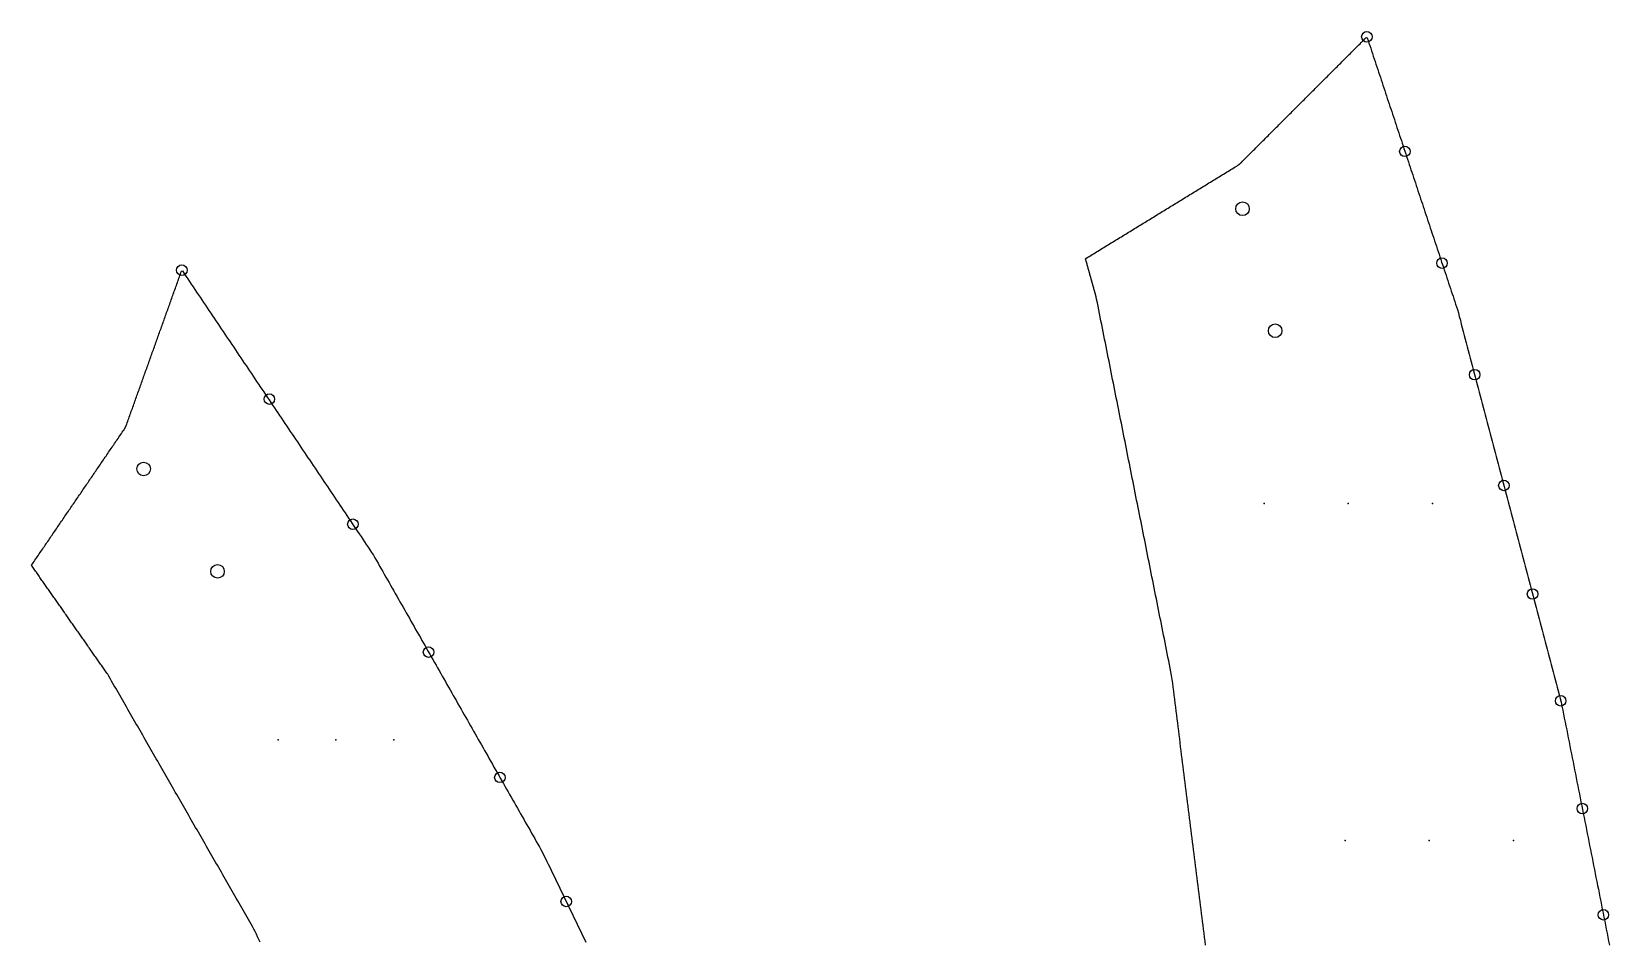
# Model space of a CAD drawing. Extents: x 2 to 380, y 1 to 306.
# Drawn here: x 299.3 to 374.3, y 44 to 87.3 of the extents above; entities that cross this region are included whole.
import ezdxf

# ---------------------------------------------------------------- set-up
doc = ezdxf.new("R2010")
doc.units = 0
doc.layers.get('0').update_dxf_attribs({"linetype": 'CONTINUOUS'})
for name, color, linetype in [('DRILLING', 3, 'CONTINUOUS'), ('ENGRAVE', 4, 'CONTINUOUS'), ('RIB_INDICATION', 1, 'CONTINUOUS')]:
    doc.layers.add(name, color=color, linetype=linetype)

# ---------------------------------------------------------------- blocks, each defined once
blk = doc.blocks.new('*U164')
at = {"layer": 'ENGRAVE'}
blk.add_point((0, 0), dxfattribs=at)
blk = doc.blocks.new('*U165')
at = {"layer": 'ENGRAVE', "color": 0, "linetype": 'BYBLOCK'}
for p in [(0, 0), (2.75, 0), (5.5, 0)]:
    blk.add_blockref('*U164', p, dxfattribs=at)
blk = doc.blocks.new('*U170')
at = {"layer": 'ENGRAVE'}
blk.add_point((0, 0), dxfattribs=at)
blk = doc.blocks.new('*U171')
at = {"layer": 'ENGRAVE', "color": 0, "linetype": 'BYBLOCK'}
for p in [(0, 0), (4, 0), (8, 0)]:
    blk.add_blockref('*U170', p, dxfattribs=at)
blk = doc.blocks.new('*U172')
at = {"layer": 'ENGRAVE'}
blk.add_point((0, 0), dxfattribs=at)
blk = doc.blocks.new('*U173')
at = {"layer": 'ENGRAVE', "color": 0, "linetype": 'BYBLOCK'}
for p in [(0, 0), (4, 0), (8, 0)]:
    blk.add_blockref('*U172', p, dxfattribs=at)

msp = doc.modelspace()

# ---------------------------------------------------------------- linework, layer by layer
for points in [[(355.093, 43.864, 0), (355.069, 44.052, 0), (355.045, 44.24, 0), (355.022, 44.429, 0), (354.998, 44.617, 0), (354.974, 44.806, 0), (354.951, 44.994, 0), (354.927, 45.183, 0), (354.904, 45.371, 0), (354.88, 45.56, 0), (354.856, 45.748, 0), (354.833, 45.937, 0), (354.809, 46.125, 0), (354.785, 46.313, 0), (354.762, 46.502, 0), (354.738, 46.69, 0), (354.715, 46.879, 0), (354.691, 47.067, 0), (354.667, 47.256, 0), (354.644, 47.444, 0), (354.62, 47.633, 0), (354.596, 47.821, 0), (354.573, 48.01, 0), (354.549, 48.198, 0), (354.525, 48.386, 0), (354.502, 48.575, 0), (354.478, 48.763, 0), (354.455, 48.952, 0), (354.431, 49.14, 0), (354.407, 49.329, 0), (354.384, 49.517, 0), (354.36, 49.706, 0), (354.336, 49.894, 0), (354.313, 50.083, 0), (354.289, 50.271, 0), (354.266, 50.459, 0), (354.242, 50.648, 0), (354.218, 50.836, 0), (354.195, 51.025, 0), (354.171, 51.213, 0), (354.147, 51.402, 0), (354.124, 51.59, 0), (354.1, 51.779, 0), (354.077, 51.967, 0), (354.053, 52.156, 0), (354.029, 52.344, 0), (354.006, 52.532, 0), (353.982, 52.721, 0), (353.958, 52.909, 0), (353.935, 53.098, 0), (353.911, 53.286, 0), (353.887, 53.475, 0), (353.864, 53.663, 0), (353.84, 53.852, 0), (353.817, 54.04, 0), (353.793, 54.229, 0), (353.769, 54.417, 0), (353.746, 54.605, 0), (353.722, 54.794, 0), (353.698, 54.982, 0), (353.675, 55.171, 0), (353.651, 55.359, 0), (353.628, 55.548, 0), (353.604, 55.736, 0), (353.58, 55.925, 0), (353.557, 56.113, 0), (353.533, 56.302, 0), (353.509, 56.49, 0), (353.482, 56.674, 0), (353.448, 56.847, 0), (353.413, 57.021, 0), (353.378, 57.194, 0), (353.344, 57.368, 0), (353.309, 57.542, 0), (353.275, 57.715, 0), (353.24, 57.889, 0), (353.205, 58.062, 0), (353.171, 58.236, 0), (353.136, 58.41, 0), (353.102, 58.583, 0), (353.067, 58.757, 0), (353.032, 58.931, 0), (352.998, 59.104, 0), (352.963, 59.278, 0), (352.929, 59.451, 0), (352.894, 59.625, 0), (352.859, 59.798, 0), (352.825, 59.972, 0), (352.79, 60.146, 0), (352.756, 60.319, 0), (352.721, 60.493, 0), (352.686, 60.666, 0), (352.652, 60.84, 0), (352.617, 61.014, 0), (352.583, 61.187, 0), (352.548, 61.361, 0), (352.513, 61.535, 0), (352.479, 61.708, 0), (352.444, 61.882, 0), (352.41, 62.055, 0), (352.375, 62.229, 0), (352.34, 62.403, 0), (352.306, 62.576, 0), (352.271, 62.75, 0), (352.237, 62.923, 0), (352.202, 63.097, 0), (352.167, 63.271, 0), (352.133, 63.444, 0), (352.098, 63.618, 0), (352.064, 63.791, 0), (352.029, 63.965, 0), (351.994, 64.139, 0), (351.96, 64.312, 0), (351.925, 64.486, 0), (351.891, 64.659, 0), (351.856, 64.833, 0), (351.821, 65.007, 0), (351.787, 65.18, 0), (351.752, 65.354, 0), (351.718, 65.528, 0), (351.683, 65.701, 0), (351.648, 65.875, 0), (351.614, 66.048, 0), (351.579, 66.222, 0), (351.545, 66.395, 0), (351.51, 66.569, 0), (351.475, 66.743, 0), (351.441, 66.916, 0), (351.406, 67.09, 0), (351.372, 67.264, 0), (351.337, 67.437, 0), (351.303, 67.611, 0), (351.268, 67.784, 0), (351.233, 67.958, 0), (351.199, 68.132, 0), (351.164, 68.305, 0), (351.13, 68.479, 0), (351.095, 68.652, 0), (351.06, 68.826, 0), (351.026, 69, 0), (350.991, 69.173, 0), (350.957, 69.347, 0), (350.922, 69.52, 0), (350.887, 69.694, 0), (350.853, 69.868, 0), (350.818, 70.041, 0), (350.784, 70.215, 0), (350.749, 70.388, 0), (350.714, 70.562, 0), (350.68, 70.736, 0), (350.645, 70.909, 0), (350.611, 71.083, 0), (350.576, 71.257, 0), (350.541, 71.43, 0), (350.507, 71.604, 0), (350.472, 71.777, 0), (350.438, 71.951, 0), (350.403, 72.124, 0), (350.368, 72.298, 0), (350.334, 72.472, 0), (350.299, 72.645, 0), (350.265, 72.819, 0), (350.23, 72.993, 0), (350.195, 73.166, 0), (350.161, 73.34, 0), (350.126, 73.513, 0), (350.092, 73.687, 0), (350.057, 73.861, 0), (350.022, 74.034, 0), (349.988, 74.208, 0), (349.953, 74.381, 0), (349.919, 74.555, 0), (349.897, 74.661, 0), (349.892, 74.678, 0), (349.887, 74.696, 0), (349.882, 74.713, 0), (349.877, 74.731, 0), (349.872, 74.748, 0), (349.868, 74.766, 0), (349.863, 74.783, 0), (349.858, 74.801, 0), (349.853, 74.818, 0), (349.848, 74.836, 0), (349.843, 74.853, 0), (349.838, 74.871, 0), (349.833, 74.888, 0), (349.828, 74.906, 0), (349.824, 74.923, 0), (349.819, 74.941, 0), (349.814, 74.958, 0), (349.809, 74.976, 0), (349.804, 74.993, 0), (349.799, 75.011, 0), (349.794, 75.028, 0), (349.789, 75.046, 0), (349.784, 75.063, 0), (349.78, 75.081, 0), (349.775, 75.098, 0), (349.77, 75.116, 0), (349.765, 75.133, 0), (349.76, 75.151, 0), (349.755, 75.168, 0), (349.75, 75.186, 0), (349.745, 75.203, 0), (349.74, 75.221, 0), (349.735, 75.238, 0), (349.731, 75.256, 0), (349.726, 75.273, 0), (349.721, 75.291, 0), (349.716, 75.308, 0), (349.711, 75.326, 0), (349.706, 75.344, 0), (349.701, 75.361, 0), (349.696, 75.379, 0), (349.691, 75.396, 0), (349.687, 75.413, 0), (349.682, 75.431, 0), (349.677, 75.448, 0), (349.672, 75.466, 0), (349.667, 75.484, 0), (349.662, 75.501, 0), (349.657, 75.519, 0), (349.652, 75.536, 0), (349.647, 75.554, 0), (349.643, 75.571, 0), (349.638, 75.589, 0), (349.633, 75.606, 0), (349.628, 75.624, 0), (349.623, 75.641, 0), (349.618, 75.659, 0), (349.613, 75.676, 0), (349.608, 75.694, 0), (349.603, 75.711, 0), (349.599, 75.729, 0), (349.594, 75.746, 0), (349.589, 75.764, 0), (349.584, 75.781, 0), (349.579, 75.799, 0), (349.574, 75.816, 0), (349.569, 75.834, 0), (349.564, 75.851, 0), (349.559, 75.869, 0), (349.555, 75.886, 0), (349.55, 75.904, 0), (349.545, 75.921, 0), (349.54, 75.939, 0), (349.535, 75.956, 0), (349.53, 75.974, 0), (349.525, 75.991, 0), (349.52, 76.009, 0), (349.515, 76.026, 0), (349.51, 76.044, 0), (349.506, 76.061, 0), (349.501, 76.079, 0), (349.496, 76.096, 0), (349.491, 76.114, 0), (349.486, 76.131, 0), (349.481, 76.149, 0), (349.476, 76.166, 0), (349.471, 76.184, 0), (349.466, 76.201, 0), (349.462, 76.219, 0), (349.457, 76.236, 0), (349.452, 76.254, 0), (349.447, 76.271, 0), (349.442, 76.289, 0), (349.437, 76.306, 0), (349.432, 76.324, 0), (349.427, 76.341, 0), (349.422, 76.359, 0), (349.418, 76.376, 0), (349.413, 76.394, 0), (349.408, 76.412, 0), (349.403, 76.429, 0), (349.398, 76.447, 0), (349.393, 76.464, 0), (349.429, 76.495, 0), (349.498, 76.538, 0), (349.567, 76.58, 0), (349.637, 76.623, 0), (349.706, 76.665, 0), (349.775, 76.708, 0), (349.845, 76.75, 0), (349.914, 76.793, 0), (349.984, 76.835, 0), (350.053, 76.878, 0), (350.122, 76.92, 0), (350.192, 76.963, 0), (350.261, 77.005, 0), (350.33, 77.048, 0), (350.4, 77.09, 0), (350.469, 77.133, 0), (350.538, 77.175, 0), (350.608, 77.218, 0), (350.677, 77.26, 0), (350.746, 77.303, 0), (350.816, 77.345, 0), (350.885, 77.388, 0), (350.955, 77.43, 0), (351.024, 77.473, 0), (351.093, 77.515, 0), (351.163, 77.558, 0), (351.232, 77.6, 0), (351.301, 77.643, 0), (351.371, 77.685, 0), (351.44, 77.728, 0), (351.509, 77.77, 0), (351.579, 77.813, 0), (351.648, 77.855, 0), (351.717, 77.898, 0), (351.787, 77.94, 0), (351.856, 77.983, 0), (351.926, 78.025, 0), (351.995, 78.068, 0), (352.064, 78.11, 0), (352.134, 78.153, 0), (352.203, 78.195, 0), (352.272, 78.238, 0), (352.342, 78.28, 0), (352.411, 78.323, 0), (352.48, 78.365, 0), (352.55, 78.408, 0), (352.619, 78.45, 0), (352.688, 78.493, 0), (352.758, 78.535, 0), (352.827, 78.578, 0), (352.897, 78.621, 0), (352.966, 78.663, 0), (353.035, 78.706, 0), (353.105, 78.748, 0), (353.174, 78.79, 0), (353.243, 78.833, 0), (353.313, 78.876, 0), (353.382, 78.918, 0), (353.451, 78.96, 0), (353.521, 79.003, 0), (353.59, 79.046, 0), (353.659, 79.088, 0), (353.729, 79.13, 0), (353.798, 79.173, 0), (353.868, 79.216, 0), (353.937, 79.258, 0), (354.006, 79.301, 0), (354.076, 79.343, 0), (354.145, 79.386, 0), (354.214, 79.428, 0), (354.284, 79.471, 0), (354.353, 79.513, 0), (354.422, 79.556, 0), (354.492, 79.598, 0), (354.561, 79.641, 0), (354.631, 79.683, 0), (354.7, 79.726, 0), (354.769, 79.768, 0), (354.839, 79.811, 0), (354.908, 79.853, 0), (354.977, 79.896, 0), (355.047, 79.938, 0), (355.116, 79.981, 0), (355.185, 80.023, 0), (355.255, 80.066, 0), (355.324, 80.108, 0), (355.393, 80.151, 0), (355.463, 80.193, 0), (355.532, 80.236, 0), (355.602, 80.278, 0), (355.671, 80.321, 0), (355.74, 80.363, 0), (355.81, 80.406, 0), (355.879, 80.448, 0), (355.948, 80.491, 0), (356.018, 80.533, 0), (356.087, 80.576, 0), (356.156, 80.618, 0), (356.226, 80.661, 0), (356.295, 80.703, 0), (356.364, 80.746, 0), (356.434, 80.788, 0), (356.503, 80.831, 0), (356.573, 80.873, 0), (356.602, 80.891, 0), (356.61, 80.896, 0), (356.618, 80.902, 0), (356.626, 80.907, 0), (356.634, 80.912, 0), (356.642, 80.918, 0), (356.65, 80.923, 0), (356.658, 80.929, 0), (356.666, 80.934, 0), (356.674, 80.94, 0), (356.681, 80.946, 0), (356.689, 80.952, 0), (356.697, 80.958, 0), (356.704, 80.964, 0), (356.712, 80.97, 0), (356.719, 80.976, 0), (356.726, 80.983, 0), (356.734, 80.989, 0), (356.741, 80.995, 0), (356.748, 81.002, 0), (356.755, 81.008, 0), (356.762, 81.015, 0), (356.769, 81.022, 0), (356.776, 81.028, 0), (356.795, 81.047, 0), (356.852, 81.105, 0), (356.91, 81.162, 0), (356.967, 81.22, 0), (357.025, 81.277, 0), (357.082, 81.335, 0), (357.14, 81.392, 0), (357.197, 81.45, 0), (357.255, 81.507, 0), (357.313, 81.565, 0), (357.37, 81.622, 0), (357.428, 81.68, 0), (357.485, 81.737, 0), (357.543, 81.795, 0), (357.6, 81.852, 0), (357.658, 81.91, 0), (357.715, 81.968, 0), (357.773, 82.025, 0), (357.83, 82.082, 0), (357.888, 82.14, 0), (357.945, 82.198, 0), (358.003, 82.255, 0), (358.06, 82.313, 0), (358.118, 82.37, 0), (358.175, 82.428, 0), (358.233, 82.485, 0), (358.29, 82.543, 0), (358.348, 82.6, 0), (358.405, 82.658, 0), (358.463, 82.715, 0), (358.52, 82.773, 0), (358.578, 82.83, 0), (358.636, 82.888, 0), (358.693, 82.945, 0), (358.751, 83.003, 0), (358.808, 83.06, 0), (358.866, 83.118, 0), (358.923, 83.175, 0), (358.981, 83.233, 0), (359.038, 83.29, 0), (359.096, 83.348, 0), (359.153, 83.405, 0), (359.211, 83.463, 0), (359.268, 83.52, 0), (359.326, 83.578, 0), (359.383, 83.635, 0), (359.441, 83.693, 0), (359.498, 83.751, 0), (359.556, 83.808, 0), (359.613, 83.866, 0), (359.671, 83.923, 0), (359.728, 83.981, 0), (359.786, 84.038, 0), (359.844, 84.096, 0), (359.901, 84.153, 0), (359.959, 84.211, 0), (360.016, 84.268, 0), (360.074, 84.326, 0), (360.131, 84.383, 0), (360.189, 84.441, 0), (360.246, 84.498, 0), (360.304, 84.556, 0), (360.361, 84.613, 0), (360.419, 84.671, 0), (360.476, 84.728, 0), (360.534, 84.786, 0), (360.591, 84.843, 0), (360.649, 84.901, 0), (360.706, 84.959, 0), (360.764, 85.016, 0), (360.821, 85.073, 0), (360.879, 85.131, 0), (360.936, 85.189, 0), (360.994, 85.246, 0), (361.051, 85.304, 0), (361.109, 85.361, 0), (361.167, 85.419, 0), (361.224, 85.476, 0), (361.282, 85.534, 0), (361.339, 85.591, 0), (361.397, 85.649, 0), (361.454, 85.706, 0), (361.512, 85.764, 0), (361.569, 85.821, 0), (361.627, 85.879, 0), (361.684, 85.936, 0), (361.742, 85.994, 0), (361.799, 86.051, 0), (361.857, 86.109, 0), (361.914, 86.166, 0), (361.972, 86.224, 0), (362.029, 86.281, 0), (362.087, 86.339, 0), (362.144, 86.396, 0), (362.202, 86.454, 0), (362.259, 86.511, 0), (362.317, 86.569, 0), (362.375, 86.626, 0), (362.432, 86.684, 0), (362.49, 86.742, 0), (362.547, 86.799, 0), (362.605, 86.857, 0), (362.662, 86.914, 0), (362.72, 86.972, 0), (362.772, 86.966, 0), (362.813, 86.84, 0), (362.855, 86.715, 0), (362.896, 86.59, 0), (362.938, 86.464, 0), (362.98, 86.339, 0), (363.021, 86.214, 0), (363.063, 86.088, 0), (363.104, 85.963, 0), (363.146, 85.838, 0), (363.188, 85.712, 0), (363.229, 85.587, 0), (363.271, 85.462, 0), (363.312, 85.336, 0), (363.354, 85.211, 0), (363.396, 85.086, 0), (363.437, 84.96, 0), (363.479, 84.835, 0), (363.52, 84.71, 0), (363.562, 84.584, 0), (363.604, 84.459, 0), (363.645, 84.334, 0), (363.687, 84.208, 0), (363.728, 84.083, 0), (363.77, 83.958, 0), (363.812, 83.832, 0), (363.853, 83.707, 0), (363.895, 83.582, 0), (363.936, 83.456, 0), (363.978, 83.331, 0), (364.02, 83.206, 0), (364.061, 83.08, 0), (364.103, 82.955, 0), (364.144, 82.83, 0), (364.186, 82.704, 0), (364.228, 82.579, 0), (364.269, 82.454, 0), (364.311, 82.328, 0), (364.353, 82.203, 0), (364.394, 82.078, 0), (364.436, 81.952, 0), (364.477, 81.827, 0), (364.519, 81.702, 0), (364.561, 81.576, 0), (364.602, 81.451, 0), (364.644, 81.326, 0), (364.685, 81.2, 0), (364.727, 81.075, 0), (364.769, 80.95, 0), (364.81, 80.824, 0), (364.852, 80.699, 0), (364.893, 80.574, 0), (364.935, 80.448, 0), (364.977, 80.323, 0), (365.018, 80.198, 0), (365.06, 80.072, 0), (365.101, 79.947, 0), (365.143, 79.822, 0), (365.185, 79.696, 0), (365.226, 79.571, 0), (365.268, 79.446, 0), (365.309, 79.32, 0), (365.351, 79.195, 0), (365.393, 79.07, 0), (365.434, 78.944, 0), (365.476, 78.819, 0), (365.517, 78.694, 0), (365.559, 78.568, 0), (365.601, 78.443, 0), (365.642, 78.317, 0), (365.684, 78.192, 0), (365.725, 78.067, 0), (365.767, 77.942, 0), (365.809, 77.816, 0), (365.85, 77.691, 0), (365.892, 77.566, 0), (365.933, 77.44, 0), (365.975, 77.315, 0), (366.017, 77.189, 0), (366.058, 77.064, 0), (366.1, 76.939, 0), (366.141, 76.814, 0), (366.183, 76.688, 0), (366.225, 76.563, 0), (366.266, 76.438, 0), (366.308, 76.312, 0), (366.349, 76.187, 0), (366.391, 76.061, 0), (366.433, 75.936, 0), (366.474, 75.811, 0), (366.516, 75.686, 0), (366.557, 75.56, 0), (366.599, 75.435, 0), (366.641, 75.309, 0), (366.682, 75.184, 0), (366.724, 75.059, 0), (366.765, 74.933, 0), (366.807, 74.808, 0), (366.849, 74.683, 0), (366.89, 74.557, 0), (366.932, 74.432, 0), (366.973, 74.307, 0), (367.015, 74.181, 0), (367.057, 74.056, 0), (367.101, 73.906, 0), (367.148, 73.726, 0), (367.196, 73.547, 0), (367.243, 73.367, 0), (367.29, 73.188, 0), (367.338, 73.008, 0), (367.385, 72.828, 0), (367.432, 72.649, 0), (367.48, 72.469, 0), (367.527, 72.289, 0), (367.575, 72.11, 0), (367.622, 71.93, 0), (367.669, 71.751, 0), (367.717, 71.571, 0), (367.764, 71.391, 0), (367.812, 71.212, 0), (367.859, 71.032, 0), (367.906, 70.852, 0), (367.954, 70.673, 0), (368.001, 70.493, 0), (368.048, 70.314, 0), (368.096, 70.134, 0), (368.143, 69.954, 0), (368.191, 69.775, 0), (368.238, 69.595, 0), (368.285, 69.415, 0), (368.333, 69.236, 0), (368.38, 69.056, 0), (368.428, 68.877, 0), (368.475, 68.697, 0), (368.522, 68.517, 0), (368.57, 68.338, 0), (368.617, 68.158, 0), (368.664, 67.978, 0), (368.712, 67.799, 0), (368.759, 67.619, 0), (368.807, 67.44, 0), (368.854, 67.26, 0), (368.901, 67.08, 0), (368.949, 66.901, 0), (368.996, 66.721, 0), (369.044, 66.541, 0), (369.091, 66.362, 0), (369.138, 66.182, 0), (369.186, 66.003, 0), (369.233, 65.823, 0), (369.28, 65.643, 0), (369.328, 65.464, 0), (369.375, 65.284, 0), (369.423, 65.105, 0), (369.47, 64.925, 0), (369.517, 64.745, 0), (369.565, 64.566, 0), (369.612, 64.386, 0), (369.659, 64.206, 0), (369.707, 64.027, 0), (369.754, 63.847, 0), (369.802, 63.667, 0), (369.849, 63.488, 0), (369.896, 63.308, 0), (369.944, 63.129, 0), (369.991, 62.949, 0), (370.039, 62.769, 0), (370.086, 62.59, 0), (370.133, 62.41, 0), (370.181, 62.23, 0), (370.228, 62.051, 0), (370.275, 61.871, 0), (370.323, 61.692, 0), (370.37, 61.512, 0), (370.418, 61.332, 0), (370.465, 61.153, 0), (370.512, 60.973, 0), (370.56, 60.794, 0), (370.607, 60.614, 0), (370.655, 60.434, 0), (370.702, 60.255, 0), (370.749, 60.075, 0), (370.797, 59.895, 0), (370.844, 59.716, 0), (370.891, 59.536, 0), (370.939, 59.357, 0), (370.986, 59.177, 0), (371.034, 58.997, 0), (371.081, 58.818, 0), (371.128, 58.638, 0), (371.176, 58.459, 0), (371.223, 58.279, 0), (371.271, 58.099, 0), (371.318, 57.92, 0), (371.365, 57.74, 0), (371.413, 57.56, 0), (371.46, 57.381, 0), (371.507, 57.201, 0), (371.555, 57.022, 0), (371.602, 56.842, 0), (371.65, 56.662, 0), (371.697, 56.483, 0), (371.744, 56.303, 0), (371.792, 56.123, 0), (371.839, 55.944, 0), (371.886, 55.764, 0), (371.934, 55.584, 0), (371.981, 55.405, 0), (372.023, 55.22, 0), (372.061, 55.031, 0), (372.098, 54.841, 0), (372.136, 54.652, 0), (372.173, 54.463, 0), (372.211, 54.274, 0), (372.249, 54.085, 0), (372.286, 53.895, 0), (372.324, 53.706, 0), (372.361, 53.517, 0), (372.399, 53.328, 0), (372.437, 53.139, 0), (372.474, 52.949, 0), (372.512, 52.76, 0), (372.549, 52.571, 0), (372.587, 52.382, 0), (372.625, 52.192, 0), (372.662, 52.003, 0), (372.7, 51.814, 0), (372.737, 51.625, 0), (372.775, 51.436, 0), (372.813, 51.246, 0), (372.85, 51.057, 0), (372.888, 50.868, 0), (372.925, 50.679, 0), (372.963, 50.489, 0), (373, 50.3, 0), (373.038, 50.111, 0), (373.076, 49.922, 0), (373.113, 49.733, 0), (373.151, 49.544, 0), (373.188, 49.354, 0), (373.226, 49.165, 0), (373.264, 48.976, 0), (373.301, 48.787, 0), (373.339, 48.597, 0), (373.376, 48.408, 0), (373.414, 48.219, 0), (373.452, 48.03, 0), (373.489, 47.841, 0), (373.527, 47.651, 0), (373.564, 47.462, 0), (373.602, 47.273, 0), (373.64, 47.084, 0), (373.677, 46.895, 0), (373.715, 46.705, 0), (373.752, 46.516, 0), (373.79, 46.327, 0), (373.828, 46.138, 0), (373.865, 45.948, 0), (373.903, 45.759, 0), (373.94, 45.57, 0), (373.978, 45.381, 0), (374.015, 45.192, 0), (374.053, 45.002, 0), (374.091, 44.813, 0), (374.128, 44.624, 0), (374.166, 44.435, 0), (374.203, 44.245, 0), (374.241, 44.056, 0), (374.279, 43.867, 0)], [(310.183, 44.008, 0), (310.125, 44.133, 0), (310.066, 44.259, 0), (310.008, 44.384, 0), (309.95, 44.51, 0), (309.889, 44.63, 0), (309.825, 44.742, 0), (309.76, 44.854, 0), (309.696, 44.966, 0), (309.632, 45.078, 0), (309.567, 45.191, 0), (309.503, 45.303, 0), (309.439, 45.415, 0), (309.374, 45.527, 0), (309.31, 45.639, 0), (309.245, 45.752, 0), (309.181, 45.864, 0), (309.117, 45.976, 0), (309.052, 46.088, 0), (308.988, 46.201, 0), (308.923, 46.313, 0), (308.859, 46.425, 0), (308.795, 46.537, 0), (308.73, 46.649, 0), (308.666, 46.762, 0), (308.601, 46.874, 0), (308.537, 46.986, 0), (308.473, 47.098, 0), (308.408, 47.21, 0), (308.344, 47.323, 0), (308.28, 47.435, 0), (308.215, 47.547, 0), (308.151, 47.659, 0), (308.086, 47.772, 0), (308.022, 47.884, 0), (307.958, 47.996, 0), (307.893, 48.108, 0), (307.829, 48.22, 0), (307.764, 48.333, 0), (307.7, 48.445, 0), (307.636, 48.557, 0), (307.571, 48.669, 0), (307.507, 48.781, 0), (307.442, 48.894, 0), (307.378, 49.006, 0), (307.314, 49.118, 0), (307.249, 49.23, 0), (307.185, 49.342, 0), (307.12, 49.455, 0), (307.056, 49.567, 0), (306.992, 49.679, 0), (306.927, 49.791, 0), (306.863, 49.903, 0), (306.799, 50.016, 0), (306.734, 50.128, 0), (306.67, 50.24, 0), (306.605, 50.352, 0), (306.541, 50.465, 0), (306.477, 50.577, 0), (306.412, 50.689, 0), (306.348, 50.801, 0), (306.283, 50.913, 0), (306.219, 51.026, 0), (306.155, 51.138, 0), (306.09, 51.25, 0), (306.026, 51.362, 0), (305.961, 51.474, 0), (305.897, 51.587, 0), (305.833, 51.699, 0), (305.768, 51.811, 0), (305.704, 51.923, 0), (305.64, 52.035, 0), (305.575, 52.148, 0), (305.511, 52.26, 0), (305.446, 52.372, 0), (305.382, 52.484, 0), (305.318, 52.596, 0), (305.253, 52.709, 0), (305.189, 52.821, 0), (305.124, 52.933, 0), (305.06, 53.045, 0), (304.996, 53.157, 0), (304.931, 53.27, 0), (304.867, 53.382, 0), (304.802, 53.494, 0), (304.738, 53.606, 0), (304.674, 53.718, 0), (304.609, 53.831, 0), (304.545, 53.943, 0), (304.481, 54.055, 0), (304.416, 54.167, 0), (304.352, 54.279, 0), (304.287, 54.392, 0), (304.223, 54.504, 0), (304.159, 54.616, 0), (304.094, 54.728, 0), (304.03, 54.841, 0), (303.965, 54.953, 0), (303.901, 55.065, 0), (303.837, 55.177, 0), (303.772, 55.289, 0), (303.708, 55.402, 0), (303.643, 55.514, 0), (303.579, 55.626, 0), (303.515, 55.738, 0), (303.45, 55.85, 0), (303.386, 55.963, 0), (303.322, 56.075, 0), (303.257, 56.187, 0), (303.193, 56.299, 0), (303.128, 56.411, 0), (303.064, 56.524, 0), (303, 56.636, 0), (302.943, 56.732, 0), (302.909, 56.78, 0), (302.876, 56.828, 0), (302.842, 56.876, 0), (302.809, 56.924, 0), (302.775, 56.972, 0), (302.742, 57.02, 0), (302.708, 57.068, 0), (302.674, 57.115, 0), (302.641, 57.163, 0), (302.607, 57.211, 0), (302.574, 57.259, 0), (302.54, 57.307, 0), (302.507, 57.355, 0), (302.473, 57.403, 0), (302.44, 57.451, 0), (302.406, 57.499, 0), (302.372, 57.547, 0), (302.339, 57.595, 0), (302.305, 57.643, 0), (302.272, 57.691, 0), (302.238, 57.739, 0), (302.205, 57.787, 0), (302.171, 57.835, 0), (302.137, 57.883, 0), (302.104, 57.931, 0), (302.07, 57.979, 0), (302.037, 58.026, 0), (302.003, 58.075, 0), (301.97, 58.122, 0), (301.936, 58.17, 0), (301.902, 58.218, 0), (301.869, 58.266, 0), (301.835, 58.314, 0), (301.802, 58.362, 0), (301.768, 58.41, 0), (301.735, 58.458, 0), (301.701, 58.506, 0), (301.668, 58.554, 0), (301.634, 58.602, 0), (301.6, 58.65, 0), (301.567, 58.698, 0), (301.533, 58.746, 0), (301.5, 58.794, 0), (301.466, 58.842, 0), (301.433, 58.89, 0), (301.399, 58.938, 0), (301.365, 58.986, 0), (301.332, 59.033, 0), (301.298, 59.081, 0), (301.265, 59.129, 0), (301.231, 59.177, 0), (301.198, 59.225, 0), (301.164, 59.273, 0), (301.131, 59.321, 0), (301.097, 59.369, 0), (301.063, 59.417, 0), (301.03, 59.465, 0), (300.996, 59.513, 0), (300.963, 59.561, 0), (300.929, 59.609, 0), (300.896, 59.657, 0), (300.862, 59.705, 0), (300.828, 59.753, 0), (300.795, 59.801, 0), (300.761, 59.849, 0), (300.728, 59.897, 0), (300.694, 59.945, 0), (300.661, 59.992, 0), (300.627, 60.041, 0), (300.594, 60.088, 0), (300.56, 60.136, 0), (300.526, 60.184, 0), (300.493, 60.232, 0), (300.459, 60.28, 0), (300.426, 60.328, 0), (300.392, 60.376, 0), (300.359, 60.424, 0), (300.325, 60.472, 0), (300.291, 60.52, 0), (300.258, 60.568, 0), (300.224, 60.616, 0), (300.191, 60.664, 0), (300.157, 60.712, 0), (300.124, 60.76, 0), (300.09, 60.808, 0), (300.056, 60.856, 0), (300.023, 60.904, 0), (299.989, 60.952, 0), (299.956, 60.999, 0), (299.922, 61.047, 0), (299.889, 61.095, 0), (299.855, 61.143, 0), (299.822, 61.191, 0), (299.788, 61.239, 0), (299.754, 61.287, 0), (299.721, 61.335, 0), (299.687, 61.383, 0), (299.654, 61.431, 0), (299.62, 61.479, 0), (299.587, 61.527, 0), (299.553, 61.575, 0), (299.519, 61.623, 0), (299.486, 61.671, 0), (299.452, 61.719, 0), (299.419, 61.767, 0), (299.385, 61.815, 0), (299.352, 61.863, 0), (299.326, 61.912, 0), (299.366, 61.971, 0), (299.407, 62.031, 0), (299.448, 62.091, 0), (299.488, 62.15, 0), (299.529, 62.21, 0), (299.57, 62.27, 0), (299.61, 62.329, 0), (299.651, 62.389, 0), (299.692, 62.448, 0), (299.732, 62.508, 0), (299.773, 62.568, 0), (299.814, 62.627, 0), (299.854, 62.687, 0), (299.895, 62.746, 0), (299.936, 62.806, 0), (299.976, 62.865, 0), (300.017, 62.925, 0), (300.058, 62.985, 0), (300.098, 63.044, 0), (300.139, 63.104, 0), (300.18, 63.164, 0), (300.22, 63.223, 0), (300.261, 63.283, 0), (300.302, 63.342, 0), (300.342, 63.402, 0), (300.383, 63.462, 0), (300.424, 63.521, 0), (300.464, 63.581, 0), (300.505, 63.64, 0), (300.546, 63.7, 0), (300.586, 63.76, 0), (300.627, 63.819, 0), (300.668, 63.879, 0), (300.708, 63.938, 0), (300.749, 63.998, 0), (300.79, 64.058, 0), (300.83, 64.117, 0), (300.871, 64.177, 0), (300.912, 64.237, 0), (300.952, 64.296, 0), (300.993, 64.356, 0), (301.034, 64.415, 0), (301.074, 64.475, 0), (301.115, 64.534, 0), (301.156, 64.594, 0), (301.196, 64.654, 0), (301.237, 64.713, 0), (301.278, 64.773, 0), (301.318, 64.832, 0), (301.359, 64.892, 0), (301.4, 64.952, 0), (301.44, 65.011, 0), (301.481, 65.071, 0), (301.522, 65.131, 0), (301.562, 65.19, 0), (301.603, 65.25, 0), (301.644, 65.309, 0), (301.684, 65.369, 0), (301.725, 65.429, 0), (301.766, 65.488, 0), (301.806, 65.548, 0), (301.847, 65.607, 0), (301.888, 65.667, 0), (301.928, 65.727, 0), (301.969, 65.786, 0), (302.01, 65.846, 0), (302.05, 65.906, 0), (302.091, 65.965, 0), (302.132, 66.025, 0), (302.172, 66.084, 0), (302.213, 66.144, 0), (302.254, 66.204, 0), (302.294, 66.263, 0), (302.335, 66.323, 0), (302.376, 66.382, 0), (302.416, 66.442, 0), (302.457, 66.501, 0), (302.498, 66.561, 0), (302.538, 66.621, 0), (302.579, 66.68, 0), (302.62, 66.74, 0), (302.66, 66.8, 0), (302.701, 66.859, 0), (302.742, 66.919, 0), (302.782, 66.978, 0), (302.823, 67.038, 0), (302.864, 67.098, 0), (302.904, 67.157, 0), (302.945, 67.217, 0), (302.986, 67.276, 0), (303.026, 67.336, 0), (303.067, 67.396, 0), (303.108, 67.455, 0), (303.148, 67.515, 0), (303.189, 67.574, 0), (303.23, 67.634, 0), (303.27, 67.694, 0), (303.311, 67.753, 0), (303.352, 67.813, 0), (303.392, 67.873, 0), (303.433, 67.932, 0), (303.474, 67.992, 0), (303.514, 68.051, 0), (303.555, 68.111, 0), (303.596, 68.171, 0), (303.636, 68.23, 0), (303.677, 68.29, 0), (303.718, 68.349, 0), (303.724, 68.359, 0), (303.729, 68.367, 0), (303.735, 68.375, 0), (303.739, 68.383, 0), (303.744, 68.391, 0), (303.749, 68.398, 0), (303.754, 68.406, 0), (303.759, 68.414, 0), (303.763, 68.422, 0), (303.768, 68.43, 0), (303.772, 68.439, 0), (303.777, 68.447, 0), (303.781, 68.455, 0), (303.785, 68.463, 0), (303.789, 68.472, 0), (303.793, 68.48, 0), (303.797, 68.488, 0), (303.801, 68.497, 0), (303.805, 68.505, 0), (303.809, 68.514, 0), (303.813, 68.522, 0), (303.816, 68.531, 0), (303.82, 68.539, 0), (303.823, 68.548, 0), (303.827, 68.556, 0), (303.83, 68.565, 0), (303.833, 68.574, 0), (303.846, 68.61, 0), (303.87, 68.678, 0), (303.895, 68.746, 0), (303.919, 68.814, 0), (303.943, 68.882, 0), (303.968, 68.95, 0), (303.992, 69.017, 0), (304.016, 69.085, 0), (304.041, 69.153, 0), (304.065, 69.221, 0), (304.089, 69.289, 0), (304.114, 69.357, 0), (304.138, 69.425, 0), (304.162, 69.493, 0), (304.187, 69.561, 0), (304.211, 69.629, 0), (304.235, 69.697, 0), (304.26, 69.765, 0), (304.284, 69.833, 0), (304.308, 69.901, 0), (304.332, 69.969, 0), (304.357, 70.037, 0), (304.381, 70.105, 0), (304.405, 70.172, 0), (304.43, 70.24, 0), (304.454, 70.308, 0), (304.478, 70.376, 0), (304.503, 70.444, 0), (304.527, 70.512, 0), (304.551, 70.58, 0), (304.576, 70.648, 0), (304.6, 70.716, 0), (304.624, 70.784, 0), (304.649, 70.852, 0), (304.673, 70.92, 0), (304.697, 70.988, 0), (304.722, 71.055, 0), (304.746, 71.124, 0), (304.77, 71.191, 0), (304.795, 71.259, 0), (304.819, 71.327, 0), (304.843, 71.395, 0), (304.868, 71.463, 0), (304.892, 71.531, 0), (304.916, 71.599, 0), (304.94, 71.667, 0), (304.965, 71.735, 0), (304.989, 71.803, 0), (305.013, 71.871, 0), (305.038, 71.939, 0), (305.062, 72.007, 0), (305.086, 72.075, 0), (305.111, 72.142, 0), (305.135, 72.21, 0), (305.159, 72.278, 0), (305.184, 72.346, 0), (305.208, 72.414, 0), (305.232, 72.482, 0), (305.257, 72.55, 0), (305.281, 72.618, 0), (305.305, 72.686, 0), (305.33, 72.754, 0), (305.354, 72.822, 0), (305.378, 72.89, 0), (305.403, 72.958, 0), (305.427, 73.026, 0), (305.451, 73.094, 0), (305.476, 73.162, 0), (305.5, 73.229, 0), (305.524, 73.297, 0), (305.549, 73.365, 0), (305.573, 73.433, 0), (305.597, 73.501, 0), (305.621, 73.569, 0), (305.646, 73.637, 0), (305.67, 73.705, 0), (305.694, 73.773, 0), (305.719, 73.841, 0), (305.743, 73.909, 0), (305.767, 73.977, 0), (305.792, 74.045, 0), (305.816, 74.113, 0), (305.84, 74.18, 0), (305.865, 74.248, 0), (305.889, 74.316, 0), (305.913, 74.384, 0), (305.938, 74.452, 0), (305.962, 74.52, 0), (305.986, 74.588, 0), (306.011, 74.656, 0), (306.035, 74.724, 0), (306.059, 74.792, 0), (306.084, 74.86, 0), (306.108, 74.928, 0), (306.132, 74.996, 0), (306.157, 75.064, 0), (306.181, 75.132, 0), (306.205, 75.2, 0), (306.229, 75.267, 0), (306.254, 75.335, 0), (306.278, 75.403, 0), (306.302, 75.471, 0), (306.327, 75.539, 0), (306.351, 75.607, 0), (306.375, 75.675, 0), (306.4, 75.743, 0), (306.424, 75.811, 0), (306.448, 75.879, 0), (306.491, 75.886, 0), (306.575, 75.762, 0), (306.659, 75.637, 0), (306.743, 75.512, 0), (306.827, 75.387, 0), (306.911, 75.262, 0), (306.995, 75.137, 0), (307.079, 75.012, 0), (307.163, 74.887, 0), (307.247, 74.762, 0), (307.331, 74.637, 0), (307.415, 74.513, 0), (307.499, 74.388, 0), (307.583, 74.263, 0), (307.667, 74.138, 0), (307.751, 74.013, 0), (307.835, 73.888, 0), (307.919, 73.763, 0), (308.003, 73.638, 0), (308.087, 73.513, 0), (308.171, 73.388, 0), (308.255, 73.263, 0), (308.339, 73.138, 0), (308.423, 73.014, 0), (308.507, 72.889, 0), (308.591, 72.764, 0), (308.675, 72.639, 0), (308.759, 72.514, 0), (308.843, 72.389, 0), (308.927, 72.264, 0), (309.011, 72.139, 0), (309.095, 72.014, 0), (309.179, 71.889, 0), (309.263, 71.764, 0), (309.347, 71.64, 0), (309.431, 71.515, 0), (309.515, 71.39, 0), (309.599, 71.265, 0), (309.683, 71.14, 0), (309.767, 71.015, 0), (309.851, 70.89, 0), (309.935, 70.765, 0), (310.019, 70.64, 0), (310.103, 70.515, 0), (310.187, 70.391, 0), (310.271, 70.266, 0), (310.355, 70.141, 0), (310.439, 70.016, 0), (310.523, 69.891, 0), (310.607, 69.766, 0), (310.691, 69.641, 0), (310.775, 69.516, 0), (310.859, 69.391, 0), (310.943, 69.266, 0), (311.027, 69.141, 0), (311.111, 69.016, 0), (311.195, 68.892, 0), (311.279, 68.767, 0), (311.363, 68.642, 0), (311.447, 68.517, 0), (311.531, 68.392, 0), (311.615, 68.267, 0), (311.699, 68.142, 0), (311.783, 68.017, 0), (311.867, 67.892, 0), (311.951, 67.767, 0), (312.035, 67.642, 0), (312.119, 67.518, 0), (312.203, 67.393, 0), (312.287, 67.268, 0), (312.371, 67.143, 0), (312.455, 67.018, 0), (312.539, 66.893, 0), (312.623, 66.768, 0), (312.708, 66.643, 0), (312.792, 66.518, 0), (312.876, 66.393, 0), (312.96, 66.269, 0), (313.044, 66.144, 0), (313.128, 66.019, 0), (313.212, 65.894, 0), (313.296, 65.769, 0), (313.38, 65.644, 0), (313.464, 65.519, 0), (313.548, 65.394, 0), (313.632, 65.269, 0), (313.716, 65.144, 0), (313.8, 65.019, 0), (313.884, 64.894, 0), (313.968, 64.77, 0), (314.052, 64.645, 0), (314.136, 64.52, 0), (314.22, 64.395, 0), (314.304, 64.27, 0), (314.388, 64.145, 0), (314.472, 64.02, 0), (314.556, 63.895, 0), (314.64, 63.77, 0), (314.724, 63.645, 0), (314.808, 63.52, 0), (314.892, 63.396, 0), (314.976, 63.271, 0), (315.06, 63.146, 0), (315.144, 63.021, 0), (315.228, 62.896, 0), (315.312, 62.771, 0), (315.396, 62.646, 0), (315.48, 62.521, 0), (315.562, 62.395, 0), (315.636, 62.265, 0), (315.711, 62.134, 0), (315.785, 62.003, 0), (315.86, 61.872, 0), (315.934, 61.742, 0), (316.009, 61.611, 0), (316.083, 61.48, 0), (316.157, 61.349, 0), (316.232, 61.218, 0), (316.306, 61.088, 0), (316.381, 60.957, 0), (316.455, 60.826, 0), (316.529, 60.695, 0), (316.604, 60.565, 0), (316.678, 60.434, 0), (316.753, 60.303, 0), (316.827, 60.172, 0), (316.902, 60.041, 0), (316.976, 59.911, 0), (317.05, 59.78, 0), (317.125, 59.649, 0), (317.199, 59.518, 0), (317.274, 59.388, 0), (317.348, 59.257, 0), (317.422, 59.126, 0), (317.497, 58.995, 0), (317.571, 58.864, 0), (317.646, 58.734, 0), (317.72, 58.603, 0), (317.795, 58.472, 0), (317.869, 58.341, 0), (317.943, 58.211, 0), (318.018, 58.08, 0), (318.092, 57.949, 0), (318.167, 57.818, 0), (318.241, 57.687, 0), (318.315, 57.557, 0), (318.39, 57.426, 0), (318.464, 57.295, 0), (318.539, 57.164, 0), (318.613, 57.033, 0), (318.688, 56.903, 0), (318.762, 56.772, 0), (318.836, 56.641, 0), (318.911, 56.51, 0), (318.985, 56.38, 0), (319.06, 56.249, 0), (319.134, 56.118, 0), (319.208, 55.987, 0), (319.283, 55.856, 0), (319.357, 55.726, 0), (319.432, 55.595, 0), (319.506, 55.464, 0), (319.581, 55.333, 0), (319.655, 55.203, 0), (319.729, 55.072, 0), (319.804, 54.941, 0), (319.878, 54.81, 0), (319.953, 54.679, 0), (320.027, 54.549, 0), (320.101, 54.418, 0), (320.176, 54.287, 0), (320.25, 54.156, 0), (320.325, 54.026, 0), (320.399, 53.895, 0), (320.474, 53.764, 0), (320.548, 53.633, 0), (320.622, 53.502, 0), (320.697, 53.372, 0), (320.771, 53.241, 0), (320.846, 53.11, 0), (320.92, 52.979, 0), (320.994, 52.849, 0), (321.069, 52.718, 0), (321.143, 52.587, 0), (321.218, 52.456, 0), (321.292, 52.325, 0), (321.367, 52.195, 0), (321.441, 52.064, 0), (321.515, 51.933, 0), (321.59, 51.802, 0), (321.664, 51.672, 0), (321.739, 51.541, 0), (321.813, 51.41, 0), (321.887, 51.279, 0), (321.962, 51.148, 0), (322.036, 51.018, 0), (322.111, 50.887, 0), (322.185, 50.756, 0), (322.26, 50.625, 0), (322.334, 50.495, 0), (322.408, 50.364, 0), (322.483, 50.233, 0), (322.557, 50.102, 0), (322.632, 49.971, 0), (322.706, 49.841, 0), (322.78, 49.71, 0), (322.855, 49.579, 0), (322.929, 49.448, 0), (323.004, 49.318, 0), (323.078, 49.187, 0), (323.153, 49.056, 0), (323.227, 48.925, 0), (323.301, 48.795, 0), (323.376, 48.664, 0), (323.45, 48.533, 0), (323.525, 48.402, 0), (323.599, 48.271, 0), (323.667, 48.129, 0), (323.736, 47.987, 0), (323.804, 47.845, 0), (323.873, 47.703, 0), (323.941, 47.562, 0), (324.01, 47.419, 0), (324.078, 47.278, 0), (324.147, 47.136, 0), (324.215, 46.994, 0), (324.284, 46.852, 0), (324.352, 46.71, 0), (324.421, 46.568, 0), (324.489, 46.426, 0), (324.558, 46.284, 0), (324.626, 46.142, 0), (324.695, 46, 0), (324.763, 45.858, 0), (324.832, 45.716, 0), (324.9, 45.574, 0), (324.969, 45.432, 0), (325.037, 45.29, 0), (325.106, 45.148, 0), (325.174, 45.006, 0), (325.243, 44.864, 0), (325.311, 44.722, 0), (325.38, 44.58, 0), (325.448, 44.438, 0), (325.517, 44.296, 0), (325.585, 44.154, 0), (325.654, 44.013, 0)]]:
    msp.add_polyline3d(points)
at = {"layer": 'DRILLING'}
for centre in [(356.85, 78.843), (358.401, 73.047), (304.649, 66.483), (308.16, 61.617)]:
    msp.add_circle(centre, 0.323, dxfattribs=at)
at = {"layer": 'RIB_INDICATION'}
for centre in [(362.757, 87.009), (364.564, 81.567), (366.325, 76.259), (306.465, 75.926), (367.878, 70.96), (310.624, 69.8), (369.266, 65.698), (314.589, 63.857), (370.626, 60.542), (318.186, 57.785), (371.963, 55.473), (321.573, 51.832), (372.99, 50.353), (324.724, 45.939), (373.992, 45.308)]:
    msp.add_circle(centre, 0.25, dxfattribs=at)

# ---------------------------------------------------------------- block references
at = {"layer": 'ENGRAVE', "xscale": -1}
for name, p in [('*U173', (365.873, 64.837)), ('*U165', (316.533, 53.612)), ('*U171', (369.723, 48.837))]:
    msp.add_blockref(name, p, dxfattribs=at)

doc.saveas('drawing.dxf')
